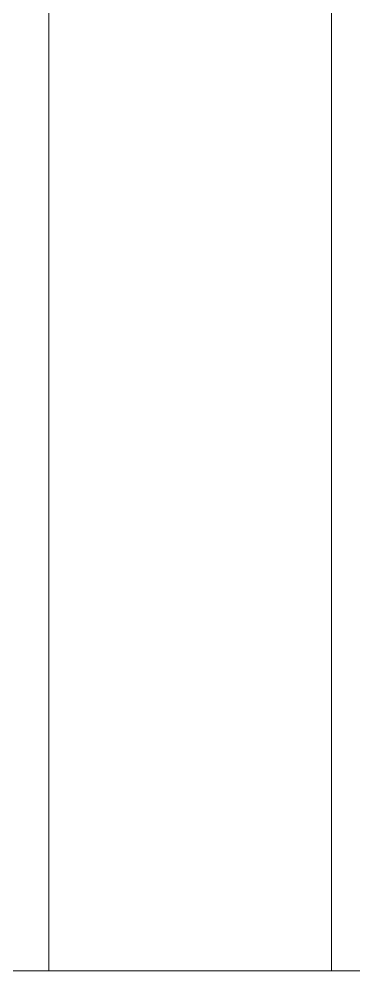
# Model space of a CAD drawing. Header units: millimetres. Extents: x 0 to 28440, y -12508 to -2066.
# Drawn here: x 15472.9 to 15494.2, y -9067.6 to -9007 of the extents above; entities that cross this region are included whole.
import ezdxf

# ---------------------------------------------------------------- set-up
doc = ezdxf.new("R2010")
doc.units = ezdxf.units.MM
doc.layers.add('DS-定制台面', color=4, linetype='Continuous', lineweight=13)
doc.layers.add('DS-定制柜体', color=4, linetype='Continuous', lineweight=13)

msp = doc.modelspace()

# ---------------------------------------------------------------- linework, layer by layer
at = {"layer": 'DS-定制台面', "color": 255, "linetype": 'Continuous'}
msp.add_line((15474.792, -9067.601), (15494.792, -9067.601), dxfattribs=at)
at = {"layer": 'DS-定制柜体', "color": 255, "linetype": 'Continuous'}
for p, q in [((15474.791, -8617.601), (15474.791, -9067.601)), ((15492.791, -9067.601), (15492.791, -8617.601)), ((15064.791, -9067.601), (16124.791, -9067.601)), ((15474.791, -9067.601), (15492.791, -9067.601))]:
    msp.add_line(p, q, dxfattribs=at)

doc.saveas('drawing.dxf')
